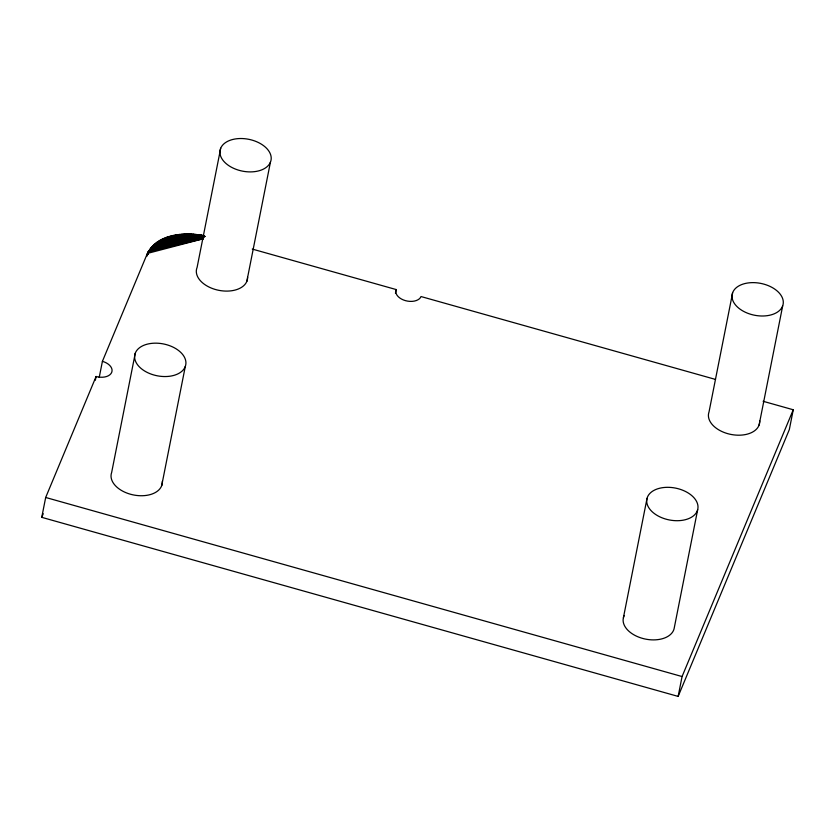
<?xml version="1.0" encoding="UTF-8"?>
<svg xmlns="http://www.w3.org/2000/svg" width="835" height="835" viewBox="0 0 835 835"><rect width="100%" height="100%" fill="white"/><g stroke="black" fill="none" stroke-linecap="round" stroke-linejoin="round"><path stroke-width="1.25" d="M763.117 401.28L793.25 409.766L789.315 429.628L678.145 696.411L41.75 517.335L45.685 497.472L96.098 376.491A12.974 8.11 11.2 0 0 111.681 372.41A12.974 8.11 11.2 0 0 102.413 361.336L147.388 253.423C157.387 233.904 183.523 231.984 202.748 235.46M95.357 380.217L96.098 376.491M99.219 377.472L102.413 361.336M146.897 255.907L147.388 253.423L203.5 238.726M147.524 254.518L148.025 252.034L203.437 238.622M148.025 254.414L148.766 250.688L203.385 238.507M152.252 248.141L152.742 245.657L203.406 238.048L151.594 246.857M135.249 353.299L111.65 472.495A25.948 16.22 11.2 0 0 134.393 495.124A25.948 16.22 11.2 0 0 162.314 481.409M220.701 148.223L197.102 267.409A25.948 16.22 11.2 0 0 218.947 290.35A25.948 16.22 11.2 0 0 247.609 277.241M161.708 485.605L185.307 366.419A25.948 16.22 11.2 0 0 152.617 343.279A25.948 16.22 11.2 0 0 142.91 369.874A25.948 16.22 11.2 0 0 185.307 366.419M246.816 281.405L270.425 162.209A25.948 16.22 11.2 0 0 238.601 138.589A25.948 16.22 11.2 0 0 227.663 164.839A25.948 16.22 11.2 0 0 270.425 162.209M395.446 293.283L396.176 289.557L252.274 249.07M623.432 617.587L647.031 498.391M732.629 292.761L709.019 411.958A25.948 16.22 11.2 0 0 731.784 434.586A25.948 16.22 11.2 0 0 759.683 420.861M697.684 509.621A25.948 16.22 11.2 0 1 656.164 514.819A25.948 16.22 11.2 0 1 663.22 487.588A25.948 16.22 11.2 0 1 697.684 509.621L674.075 628.818A25.948 16.22 11.2 0 1 643.034 638.524A25.948 16.22 11.2 0 1 624.183 615.583M678.145 696.411L682.07 676.548L793.25 409.766M759.088 425.057L782.687 305.861A25.948 16.22 11.2 0 0 749.976 282.741A25.948 16.22 11.2 0 0 740.301 309.336A25.948 16.22 11.2 0 0 782.687 305.861M147.21 255.792L148.025 252.034M147.941 254.424L148.766 250.688M152.137 248.141L152.742 245.657M41.75 517.335L43.243 513.744M149.611 249.373L203.469 238.372M150.55 248.089L203.437 238.267M153.974 244.509L203.396 237.944M155.31 243.413L203.26 237.85M156.719 242.369L203.27 237.735M158.232 241.378L203.302 237.631L159.819 240.438M161.479 239.561L203.385 237.422M163.222 238.737L203.281 237.328M165.038 237.975L203.354 237.224M166.927 237.286L203.249 237.13M168.868 236.649L203.354 237.025M170.883 236.086L203.26 236.931M172.939 235.585L203.396 236.837M175.058 235.157L203.312 236.733M177.218 234.792L204.533 236.722M179.431 234.499L204.679 236.66M181.675 234.27L204.638 236.587L183.951 234.124M186.247 234.04L203.552 236.295M188.574 234.03L204.752 236.378M190.923 234.092L204.721 236.295M193.282 234.218L204.669 236.211M195.651 234.426L204.617 236.128M198.02 234.698L203.876 235.898M200.39 235.042L203.886 235.814M715.522 379.424L421.038 296.55A12.974 8.11 11.2 0 1 405.445 300.642A12.974 8.11 11.2 0 1 396.176 289.557M45.685 497.472L682.07 676.548"/></g></svg>
